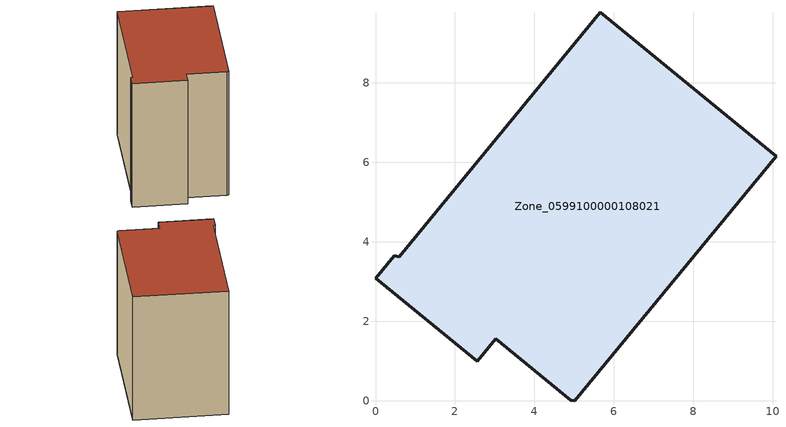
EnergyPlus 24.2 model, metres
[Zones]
Zone_0599100000108021
 floor ground (C_G): 2.56,0.99 0,3.08 0.47,3.65 0.6,3.62 5.66,9.78 10.08,6.16 5.01,0 4.91,0.01 3.03,1.56 z0
 wall outside (C_F): 0,3.08 2.56,0.99 3.03,1.56 4.91,0.01 5.01,0 10.08,6.16 5.66,9.78 0.6,3.62 0.47,3.65 0,3.08 z0:8.36
 roof outside (C_R): 10.08,6.16 5.66,9.78 0.6,3.62 0.47,3.65 0,3.08 2.56,0.99 3.03,1.56 4.91,0.01 5.01,0 z8.36
[BUILDING]
Pand.0599100000108021: North Axis=0; Terrain=City; Loads Convergence Tolerance Value=0.04; Temperature Convergence Tolerance Value=0.4; Solar Distribution=FullExterior; Maximum Number of Warmup Days=25; Minimum Number of Warmup Days=1
[Site:Location]
Rotterdam.The.Hague.AP_ZH_NLD Design_Conditions: Latitude=51.96; Longitude=4.45; Time Zone=1; Elevation=-4.5
[SITE:GROUNDTEMPERATURE:BUILDINGSURFACE]
18, 18, 18, 18, 18, 18, 18, 18, 18, 18, 18, 18
[MATERIAL] Thermal Absorptance=0.9; Solar Absorptance=0.7; Visible Absorptance=0.7
Name | Roughness | Thickness | Conductivity | Density | Specific Heat
G.TI.1946-1964 | MediumSmooth | 0.15 | 1 | 540 | 1210
F.TI.1946-1964 | Rough | 0.3 | 0.857143 | 1920 | 840
R.TI.1946-1964 | MediumRough | 0.2 | 0.277778 | 1500 | 1000
[CONSTRUCTION]
C_G: G.TI.1946-1964
C_F: F.TI.1946-1964
C_R: R.TI.1946-1964
[ZONE]
Zone_0599100000108021: Type=1; Multiplier=1; Ceiling Height=Autocalculate; Volume=Autocalculate; Floor Area=autocalculate; Part of Total Floor Area=Yes
[ZONEINFILTRATION:DESIGNFLOWRATE]
Infil_Zone_0599100000108021: Zone or ZoneList or Space or SpaceList=Zone_0599100000108021; Schedule=AlwaysOn; Design Flow Rate Calculation Method=Flow/Area; Flow Rate per Floor Area=0.003; Constant Term Coefficient=1; Temperature Term Coefficient=0; Velocity Term Coefficient=0; Velocity Squared Term Coefficient=0
[HVACTEMPLATE:ZONE:IDEALLOADSAIRSYSTEM]
Zone_0599100000108021: Maximum Heating Supply Air Temperature=50; Minimum Cooling Supply Air Temperature=13; Maximum Heating Supply Air Humidity Ratio=0.0156; Minimum Cooling Supply Air Humidity Ratio=0.0077; Heating Limit=NoLimit; Cooling Limit=NoLimit; Dehumidification Control Type=ConstantSensibleHeatRatio; Cooling Sensible Heat Ratio=0.7; Dehumidification Setpoint=60; Humidification Control Type=None; Humidification Setpoint=30; Outdoor Air Method=None; Outdoor Air Flow Rate per Person=0.00944; Outdoor Air Flow Rate per Zone Floor Area=0; Outdoor Air Flow Rate per Zone=0; Demand Controlled Ventilation Type=None; Outdoor Air Economizer Type=NoEconomizer; Heat Recovery Type=None; Sensible Heat Recovery Effectiveness=0.7; Latent Heat Recovery Effectiveness=0.65
[ZONECONTROL:THERMOSTAT]
ThermostatControl_Zone_0599100000108021: Zone or ZoneList=Zone_0599100000108021; Control Type Schedule=DualSetpointControlType; Control 1=Thermostat_Zone_0599100000108021; Temperature Difference Between Cutout And Setpoint=0
[THERMOSTATSETPOINT:DUALSETPOINT]
Thermostat_Zone_0599100000108021: Heating Setpoint Temperature Schedule=HeatingSetpoint_Zone_0599100000108021; Cooling Setpoint Temperature Schedule=CoolingSetpoint_Zone_0599100000108021
[SCHEDULE:COMPACT]
HeatingSetpoint_Zone_0599100000108021: Through: 12/31, For: AllDays, Until: 24:00, 21
CoolingSetpoint_Zone_0599100000108021: Through: 12/31, For: AllDays, Until: 24:00, 24
DualSetpointControlType: Through: 12/31, For: AllDays, Until: 24:00, 4
AlwaysOn: Through: 12/31, For: AllDays, Until: 24:00, 1
